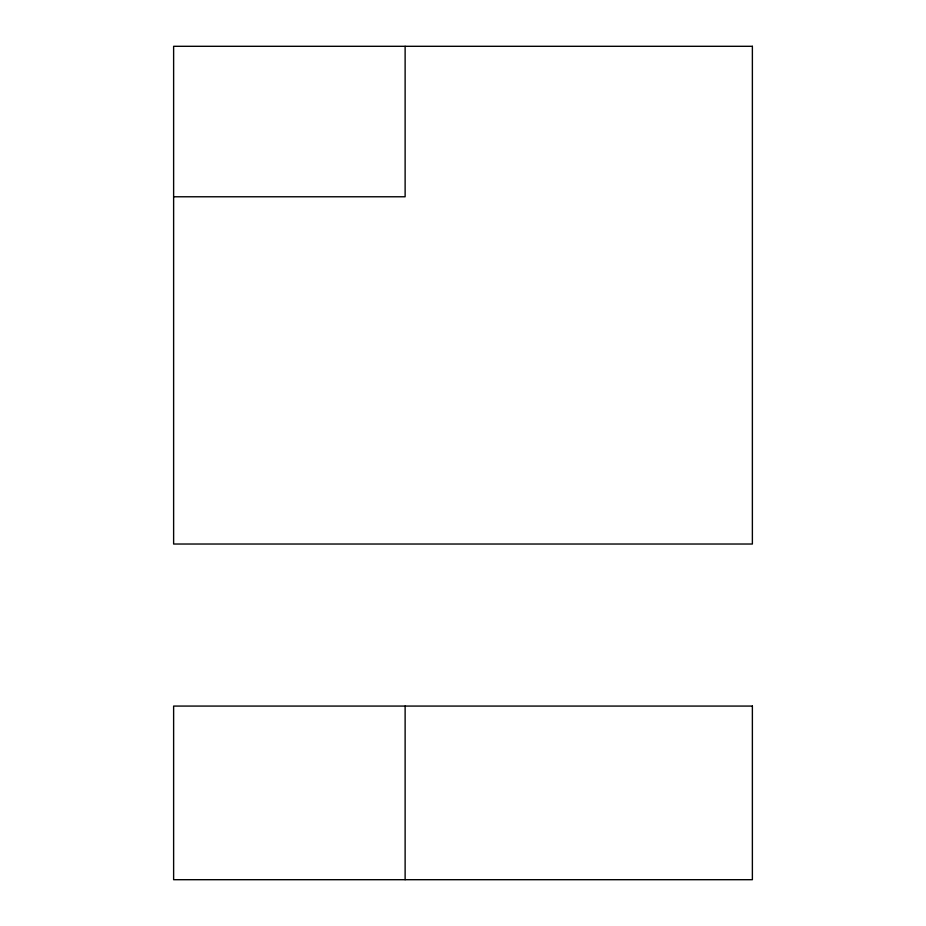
<?xml version="1.0" encoding="UTF-8"?>
<svg xmlns="http://www.w3.org/2000/svg" width="926" height="926" viewBox="0 0 926 926"><rect width="100%" height="100%" fill="white"/><g stroke="black" fill="none" stroke-linecap="round" stroke-linejoin="round"><path stroke-width="1.39" d="M173.625 196.775L405.125 196.775L405.125 46.3M405.125 706.075L405.125 879.7M752.375 46.3L173.625 46.3L173.625 544.025L752.375 544.025L752.375 46.3M752.375 706.075L173.625 706.075L173.625 879.7L752.375 879.7L752.375 706.075"/></g></svg>
